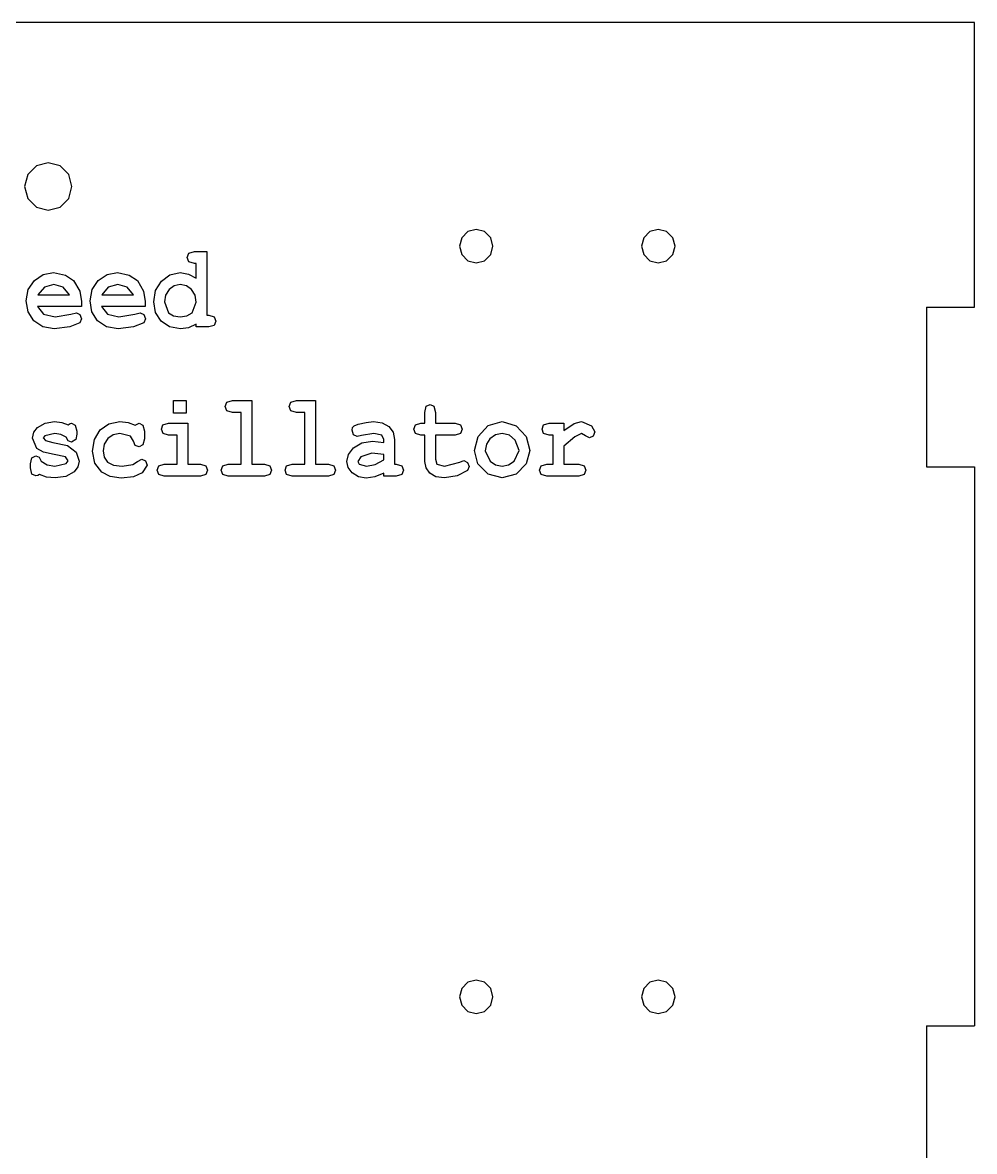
# Model space of a CAD drawing. Extents: x -1 to 139, y 154 to 298.
# Drawn here: x 56.5 to 116.1, y 226.2 to 296.9 of the extents above; entities that cross this region are included whole.
import ezdxf

# ---------------------------------------------------------------- set-up
doc = ezdxf.new("R2010")
doc.units = 0

msp = doc.modelspace()

# ---------------------------------------------------------------- linework, layer by layer
at = {"layer": 'Layer 1'}
for p, q in [((66.841963, 282.159277), (66.942907, 282.429001)), ((66.942907, 281.889554), (66.841963, 282.159277)), ((66.942907, 282.429001), (67.288067, 282.534703)), ((67.288067, 282.534703), (68.069561, 282.534703)), ((68.069561, 282.534703), (68.069561, 278.554458)), ((67.288067, 281.787496), (66.942907, 281.889554)), ((67.402035, 281.787496), (67.288067, 281.787496)), ((67.402035, 280.858043), (67.402035, 281.787496)), ((56.877092, 280.153664), (57.265396, 280.719536)), ((57.265396, 280.719536), (57.825468, 281.091317)), ((57.825468, 281.091317), (58.46369, 281.215245)), ((58.46369, 281.215245), (59.209365, 281.054868)), ((59.209365, 281.054868), (59.717336, 280.708602)), ((59.717336, 280.708602), (60.104827, 280.041582)), ((60.878996, 280.153664), (61.267302, 280.719536)), ((61.267302, 280.719536), (61.827372, 281.091317)), ((61.827372, 281.091317), (62.465593, 281.215245)), ((62.465593, 281.215245), (63.211268, 281.054868)), ((63.211268, 281.054868), (63.719242, 280.708602)), ((63.719242, 280.708602), (64.106733, 280.041582)), ((64.85892, 280.088055), (65.220362, 280.679442)), ((65.220362, 280.679442), (65.755197, 281.081294)), ((65.755197, 281.081294), (66.395862, 281.215245)), ((66.395862, 281.215245), (66.907089, 281.124122)), ((66.907089, 281.124122), (67.402035, 280.858043)), ((56.747657, 279.440172), (56.877092, 280.153664)), ((57.89385, 280.307661), (57.490076, 279.830177)), ((58.47997, 280.468037), (57.89385, 280.307661)), ((59.069346, 280.307661), (58.47997, 280.468037)), ((59.469864, 279.830177), (59.069346, 280.307661)), ((60.104827, 280.041582), (60.209027, 279.400078)), ((60.74956, 279.440172), (60.878996, 280.153664)), ((61.895753, 280.307661), (61.491982, 279.830177)), ((62.481873, 280.468037), (61.895753, 280.307661)), ((63.071252, 280.307661), (62.481873, 280.468037)), ((63.471767, 279.830177), (63.071252, 280.307661)), ((64.106733, 280.041582), (64.210933, 279.400078)), ((64.73844, 279.385498), (64.85892, 280.088055)), ((65.695771, 280.147285), (65.478419, 279.793728)), ((66.017324, 280.387849), (65.695771, 280.147285)), ((66.402374, 280.468037), (66.017324, 280.387849)), ((66.789864, 280.387849), (66.402374, 280.468037)), ((67.11223, 280.147285), (66.789864, 280.387849)), ((67.329584, 279.790995), (67.11223, 280.147285)), ((56.867323, 278.758573), (56.747657, 279.440172)), ((57.490076, 279.830177), (59.469864, 279.830177)), ((60.209027, 279.400078), (60.209027, 279.08297)), ((60.869227, 278.758573), (60.74956, 279.440172)), ((61.491982, 279.830177), (63.471767, 279.830177)), ((64.210933, 279.400078), (64.210933, 279.08297)), ((64.853222, 278.71939), (64.73844, 279.385498)), ((65.478419, 279.793728), (65.405968, 279.374563)), ((65.405968, 279.374563), (65.666467, 278.696609)), ((67.138281, 278.696609), (67.402035, 279.363628)), ((67.402035, 279.363628), (67.329584, 279.790995)), ((67.402035, 279.363628), (67.402035, 279.363628)), ((57.226322, 278.193611), (56.867323, 278.758573)), ((60.209027, 279.08297), (57.47054, 279.08297)), ((57.47054, 279.08297), (57.838492, 278.612776)), ((57.838492, 278.612776), (58.558119, 278.434176)), ((58.558119, 278.434176), (59.544757, 278.612776)), ((59.544757, 278.612776), (59.896429, 278.685675)), ((59.896429, 278.685675), (60.121109, 278.579972)), ((60.121109, 278.579972), (60.212283, 278.313894)), ((61.228227, 278.193611), (60.869227, 278.758573)), ((64.210933, 279.08297), (61.472443, 279.08297)), ((61.472443, 279.08297), (61.840398, 278.612776)), ((61.840398, 278.612776), (62.560023, 278.434176)), ((62.560023, 278.434176), (63.54666, 278.612776)), ((63.54666, 278.612776), (63.898333, 278.685675)), ((63.898333, 278.685675), (64.123013, 278.579972)), ((64.123013, 278.579972), (64.214189, 278.313894)), ((65.197568, 278.171742), (64.853222, 278.71939)), ((65.666467, 278.696609), (65.980691, 278.499784)), ((65.980691, 278.499784), (66.402374, 278.434176)), ((66.402374, 278.434176), (66.822426, 278.499784)), ((66.822426, 278.499784), (67.138281, 278.696609)), ((68.069561, 278.554458), (68.183529, 278.554458)), ((68.183529, 278.554458), (68.525433, 278.448755)), ((57.788022, 277.813629), (57.226322, 278.193611)), ((58.509277, 277.686968), (57.788022, 277.813629)), ((59.479632, 277.80725), (58.509277, 277.686968)), ((60.114597, 278.066039), (59.479632, 277.80725)), ((60.212283, 278.313894), (60.114597, 278.066039)), ((61.789926, 277.813629), (61.228227, 278.193611)), ((62.51118, 277.686968), (61.789926, 277.813629)), ((63.481538, 277.80725), (62.51118, 277.686968)), ((64.116501, 278.066039), (63.481538, 277.80725)), ((64.214189, 278.313894), (64.116501, 278.066039)), ((65.729961, 277.808162), (65.197568, 278.171742)), ((66.408886, 277.686968), (65.729961, 277.808162)), ((67.402035, 277.989496), (66.923369, 277.763511)), ((67.402035, 277.80725), (67.402035, 277.989496)), ((68.183529, 277.80725), (67.402035, 277.80725)), ((68.525433, 277.909308), (68.183529, 277.80725)), ((68.525433, 278.448755), (68.629633, 278.179032)), ((68.629633, 278.179032), (68.525433, 277.909308)), ((66.923369, 277.763511), (66.408886, 277.686968)), ((65.98232, 272.412779), (65.98232, 273.203725)), ((65.98232, 273.203725), (66.77684, 273.203725)), ((66.77684, 273.203725), (66.77684, 272.412779)), ((69.222266, 272.831943), (69.32321, 273.098022)), ((69.326466, 272.558575), (69.222266, 272.831943)), ((69.32321, 273.098022), (69.66837, 273.203725)), ((69.66837, 273.203725), (70.873173, 273.203725)), ((70.873173, 273.203725), (70.873173, 269.22348)), ((73.224171, 272.831943), (73.325113, 273.098022)), ((73.328371, 272.558575), (73.224171, 272.831943)), ((73.325113, 273.098022), (73.670273, 273.203725)), ((73.670273, 273.203725), (74.875079, 273.203725)), ((74.875079, 273.203725), (74.875079, 269.22348)), ((81.713157, 272.460163), (81.804332, 272.842879)), ((81.804332, 272.842879), (82.048549, 272.959516)), ((82.048549, 272.959516), (82.286253, 272.842879)), ((82.286253, 272.842879), (82.380685, 272.460163)), ((66.77684, 272.412779), (65.98232, 272.412779)), ((69.66837, 272.456518), (69.326466, 272.558575)), ((70.205647, 272.456518), (69.66837, 272.456518)), ((70.205647, 269.22348), (70.205647, 272.456518)), ((73.670273, 272.456518), (73.328371, 272.558575)), ((74.207551, 272.456518), (73.670273, 272.456518)), ((74.207551, 269.22348), (74.207551, 272.456518)), ((81.713157, 271.785854), (81.713157, 272.460163)), ((82.380685, 272.460163), (82.380685, 271.785854)), ((57.230392, 271.219992), (57.457514, 271.519786)), ((57.457514, 271.519786), (57.931295, 271.793155)), ((57.931295, 271.793155), (58.532069, 271.884277)), ((58.532069, 271.884277), (58.974917, 271.833249)), ((58.974917, 271.833249), (59.385202, 271.683807)), ((59.385202, 271.683807), (59.49917, 271.760351)), ((59.49917, 271.760351), (59.600112, 271.785866)), ((59.600112, 271.785866), (59.828048, 271.669229)), ((59.828048, 271.669229), (59.919224, 271.286513)), ((61.38127, 271.359399), (61.92913, 271.753049)), ((61.92913, 271.753049), (62.621892, 271.884266)), ((62.621892, 271.884266), (63.136375, 271.825948)), ((63.136375, 271.825948), (63.575967, 271.650992)), ((63.575967, 271.650992), (63.823439, 271.778564)), ((63.575967, 271.650992), (63.575967, 271.650992)), ((63.823439, 271.778564), (64.05789, 271.661927)), ((64.05789, 271.661927), (64.152319, 271.282856)), ((65.217106, 271.414073), (65.318048, 271.680151)), ((65.321306, 271.140704), (65.217106, 271.414073)), ((65.318048, 271.680151), (65.663208, 271.785854)), ((65.663208, 271.785854), (66.868014, 271.785854)), ((66.868014, 271.785854), (66.868014, 269.22348)), ((77.164208, 271.341174), (77.196768, 271.505195)), ((77.196768, 271.505195), (77.287944, 271.614543)), ((77.287944, 271.614543), (77.53216, 271.7166)), ((77.53216, 271.7166), (78.036875, 271.836882)), ((78.036875, 271.836882), (78.502518, 271.884266)), ((78.502518, 271.884266), (79.054448, 271.808634)), ((79.054448, 271.808634), (79.466361, 271.581739)), ((79.466361, 271.581739), (79.725231, 271.227271)), ((81.026092, 271.414073), (81.127036, 271.680151)), ((81.127036, 271.140704), (81.026092, 271.414073)), ((81.127036, 271.680151), (81.472196, 271.785854)), ((81.472196, 271.785854), (81.713157, 271.785854)), ((82.380685, 271.785854), (83.614795, 271.785854)), ((83.614795, 271.785854), (83.956699, 271.680151)), ((83.956699, 271.680151), (84.060899, 271.410428)), ((84.060899, 271.410428), (83.956699, 271.140704)), ((85.047534, 270.954814), (85.6825, 271.636412)), ((85.6825, 271.636412), (86.551913, 271.884266)), ((86.551913, 271.884266), (87.427839, 271.629122)), ((87.427839, 271.629122), (88.066058, 270.947524)), ((89.055952, 271.414073), (89.156896, 271.680152)), ((89.156896, 271.140704), (89.055952, 271.414073)), ((89.156896, 271.680152), (89.502056, 271.785854)), ((89.502056, 271.785854), (90.410542, 271.785854)), ((90.410542, 271.785854), (90.410542, 271.319305)), ((90.410542, 271.319305), (91.071558, 271.771274)), ((91.071558, 271.771274), (91.52743, 271.884267)), ((91.52743, 271.884267), (92.159137, 271.614543)), ((92.159137, 271.614543), (92.367535, 271.242762)), ((57.154684, 270.852767), (57.230392, 271.219992)), ((57.424951, 270.196683), (57.154684, 270.852767)), ((57.923154, 270.994907), (57.822212, 270.860046)), ((57.822212, 270.860046), (57.958973, 270.696024)), ((58.538581, 271.137059), (57.923154, 270.994907)), ((58.913048, 271.078741), (58.538581, 271.137059)), ((59.254952, 270.911075), (58.913048, 271.078741)), ((59.372176, 270.688747), (59.254952, 270.911087)), ((59.254952, 270.911087), (59.254952, 270.911075)), ((59.867123, 270.77258), (59.583832, 270.604914)), ((59.919224, 271.104267), (59.867123, 270.77258)), ((59.919224, 271.286513), (59.919224, 271.104267)), ((60.905859, 270.03994), (61.024712, 270.768923)), ((61.024712, 270.768923), (61.38127, 271.359399)), ((61.856678, 270.827241), (61.64421, 270.476419)), ((62.189628, 271.059605), (61.856678, 270.827241)), ((62.61538, 271.137059), (62.189628, 271.059605)), ((63.289418, 270.962103), (62.61538, 271.137059)), ((63.478279, 270.659575), (63.289418, 270.962103)), ((64.152319, 270.801727), (64.05789, 270.419011)), ((64.152319, 271.282856), (64.152319, 270.801727)), ((65.663208, 271.038646), (65.321306, 271.140704)), ((66.200486, 271.038646), (65.663208, 271.038646)), ((66.200486, 269.22348), (66.200486, 271.038646)), ((77.255381, 271.064161), (77.164208, 271.341174)), ((77.483317, 270.958458), (77.255381, 271.064161)), ((77.75684, 271.005842), (77.483317, 270.958458)), ((78.52531, 271.137059), (77.75684, 271.005842)), ((79.013745, 271.031357), (78.52531, 271.137059)), ((79.143993, 270.757988), (79.013745, 271.031357)), ((79.143993, 270.579387), (79.143993, 270.757988)), ((79.725231, 271.227271), (79.811521, 270.761633)), ((79.811521, 270.761633), (79.811521, 269.22348)), ((81.472196, 271.038646), (81.127036, 271.140704)), ((81.713157, 271.038646), (81.472196, 271.038646)), ((81.713157, 269.39479), (81.713157, 271.038646)), ((82.380685, 271.038646), (82.380685, 269.540587)), ((83.614795, 271.038646), (82.380685, 271.038646)), ((83.956699, 271.140704), (83.614795, 271.038646)), ((84.826112, 270.076389), (85.047534, 270.954814)), ((85.796468, 270.812662), (85.569346, 270.46275)), ((86.136744, 271.05596), (85.796468, 270.812662)), ((86.551913, 271.137059), (86.136744, 271.05596)), ((87.016739, 271.035002), (86.551913, 271.137059)), ((87.38225, 270.728829), (87.016739, 271.035002)), ((87.613442, 270.065455), (87.38225, 270.728829)), ((88.066058, 270.947524), (88.28097, 270.069099)), ((89.502056, 271.038647), (89.156896, 271.140704)), ((89.743016, 271.038647), (89.502056, 271.038647)), ((89.743016, 269.22348), (89.743016, 271.038647)), ((91.104118, 270.940234), (90.410542, 270.349758)), ((91.524172, 271.137059), (91.104118, 270.940234)), ((91.76839, 270.998553), (91.524172, 271.137059)), ((92.028889, 270.860046), (91.76839, 270.998553)), ((92.266593, 270.969393), (92.028889, 270.860046)), ((92.367535, 271.242762), (92.266593, 270.969393)), ((57.828723, 269.970698), (57.424951, 270.196683)), ((57.958973, 270.696024), (58.424615, 270.583032)), ((58.424615, 270.583032), (59.349384, 270.378917)), ((59.349384, 270.378917), (59.876891, 269.977977)), ((59.583832, 270.604914), (59.372176, 270.688747)), ((61.05239, 269.287265), (60.905859, 270.03994)), ((61.64421, 270.476419), (61.573387, 270.043585)), ((61.573387, 270.043585), (61.641768, 269.651757)), ((63.585735, 270.393497), (63.478279, 270.659575)), ((63.816927, 270.306019), (63.585735, 270.393497)), ((64.05789, 270.419011), (63.816927, 270.306019)), ((76.938713, 269.829446), (77.258637, 270.2477)), ((77.258637, 270.2477), (77.769865, 270.551139)), ((77.769865, 270.551139), (78.443904, 270.652286)), ((78.443904, 270.652286), (79.143993, 270.579387)), ((85.044278, 269.230769), (84.826112, 270.076389)), ((85.569346, 270.46275), (85.493638, 270.06181)), ((85.493638, 270.06181), (85.799724, 269.405726)), ((87.307356, 269.405726), (87.613442, 270.065455)), ((87.613442, 270.065455), (87.613442, 270.065455)), ((88.28097, 270.069099), (88.066058, 269.234414)), ((88.28097, 270.069099), (88.28097, 270.069099)), ((90.410542, 270.349758), (90.410542, 269.22348)), ((57.024436, 269.230781), (57.11561, 269.613496)), ((57.11561, 269.613496), (57.359828, 269.730134)), ((57.359828, 269.730134), (57.561714, 269.65359)), ((57.561714, 269.65359), (57.688706, 269.398447)), ((57.688706, 269.398447), (58.056661, 269.176107)), ((58.499506, 269.832191), (57.828723, 269.970698)), ((59.212621, 269.671815), (58.499506, 269.832191)), ((59.385202, 269.431251), (59.212621, 269.671815)), ((59.26472, 269.263585), (59.385202, 269.431251)), ((59.876891, 269.977977), (60.062496, 269.41666)), ((60.062496, 269.41666), (59.983533, 269.048524)), ((61.641768, 269.651757), (61.84691, 269.351052)), ((61.84691, 269.351052), (62.210794, 269.162427)), ((63.435948, 269.19432), (63.732266, 269.391146)), ((63.732266, 269.391146), (63.986252, 269.533297)), ((63.986252, 269.533297), (64.220701, 269.420305)), ((64.220701, 269.420305), (64.321642, 269.154226)), ((76.832072, 269.376566), (76.938713, 269.829446)), ((76.91592, 269.006607), (76.832072, 269.376566)), ((77.704741, 269.679094), (77.522392, 269.391146)), ((77.522392, 269.391146), (77.610309, 269.219835)), ((78.40483, 269.901433), (77.704741, 269.679094)), ((79.143993, 269.813956), (78.40483, 269.901433)), ((78.600203, 269.205255), (79.143993, 269.493203)), ((79.143993, 269.493203), (79.143993, 269.813956)), ((81.790492, 268.991117), (81.713157, 269.39479)), ((82.380685, 269.540587), (82.468602, 269.22348)), ((82.957037, 269.103197), (83.901342, 269.347407)), ((83.901342, 269.347407), (84.16184, 269.442174)), ((84.16184, 269.442174), (84.38652, 269.332827)), ((84.38652, 269.332827), (84.484208, 269.066748)), ((85.799724, 269.405726), (86.140814, 269.17883)), ((86.965453, 269.17883), (87.307356, 269.405726)), ((57.024436, 268.979281), (57.024436, 269.230781)), ((57.11561, 268.59292), (57.024436, 268.979281)), ((57.36634, 268.47993), (57.11561, 268.59292)), ((58.056661, 269.176107), (58.551607, 269.103209)), ((58.551607, 269.103209), (59.26472, 269.263585)), ((59.746643, 268.745997), (59.22646, 268.453492)), ((59.983533, 269.048524), (59.746643, 268.745997)), ((61.491982, 268.713192), (61.05239, 269.287265)), ((62.01135, 268.442558), (61.491982, 268.713192)), ((62.210794, 269.162427), (62.755399, 269.099552)), ((62.755399, 269.099552), (63.435948, 269.19432)), ((64.018815, 268.684031), (63.465256, 268.435268)), ((64.321642, 269.154226), (64.018815, 268.684031)), ((64.953352, 268.851698), (65.054296, 269.117777)), ((65.054296, 268.57833), (64.953352, 268.851698)), ((65.054296, 269.117777), (65.399456, 269.22348)), ((65.399456, 269.22348), (66.200486, 269.22348)), ((66.868014, 269.22348), (67.669046, 269.22348)), ((67.669046, 269.22348), (68.01095, 269.117777)), ((68.01095, 269.117777), (68.115148, 268.848053)), ((68.115148, 268.848053), (68.01095, 268.57833)), ((68.958511, 268.851698), (69.059455, 269.117777)), ((69.059455, 268.57833), (68.958511, 268.851698)), ((69.059455, 269.117777), (69.404615, 269.22348)), ((69.404615, 269.22348), (70.205647, 269.22348)), ((70.873173, 269.22348), (71.674205, 269.22348)), ((71.674205, 269.22348), (72.01611, 269.117777)), ((72.01611, 269.117777), (72.12031, 268.848053)), ((72.12031, 268.848053), (72.01611, 268.57833)), ((72.960417, 268.851698), (73.061361, 269.117777)), ((73.061361, 268.57833), (72.960417, 268.851698)), ((73.061361, 269.117777), (73.406521, 269.22348)), ((73.406521, 269.22348), (74.207551, 269.22348)), ((74.875079, 269.22348), (75.676111, 269.22348)), ((75.676111, 269.22348), (76.018015, 269.117777)), ((76.018015, 269.117777), (76.122213, 268.848053)), ((76.122213, 268.848053), (76.018015, 268.57833)), ((77.167464, 268.669453), (76.91592, 269.006607)), ((77.553325, 268.431623), (77.167464, 268.669453)), ((77.610309, 269.219835), (78.056414, 269.099552)), ((78.056414, 269.099552), (78.600203, 269.205255)), ((79.143993, 268.651229), (78.590435, 268.428887)), ((79.143993, 268.476271), (79.143993, 268.651229)), ((79.811521, 269.22348), (79.925489, 269.22348)), ((79.925489, 269.22348), (80.267393, 269.117777)), ((80.267393, 269.117777), (80.371591, 268.848053)), ((80.371591, 268.848053), (80.267393, 268.57833)), ((82.022498, 268.654874), (81.790492, 268.991117)), ((82.412433, 268.430712), (82.022498, 268.654874)), ((82.468602, 269.22348), (82.957037, 269.103197)), ((84.380008, 268.815248), (83.748299, 268.498142)), ((84.484208, 269.066748), (84.380008, 268.815248)), ((85.679244, 268.589264), (85.044278, 269.230769)), ((86.551913, 268.355991), (85.679244, 268.589264)), ((86.140814, 269.17883), (86.551913, 269.103198)), ((86.551913, 269.103198), (86.965453, 269.17883)), ((87.431095, 268.592909), (86.551913, 268.355991)), ((88.066058, 269.234414), (87.431095, 268.592909)), ((88.899653, 268.851698), (89.000597, 269.117777)), ((89.000597, 268.578331), (88.899653, 268.851698)), ((89.000597, 269.117777), (89.345757, 269.22348)), ((89.345757, 269.22348), (89.743016, 269.22348)), ((90.410542, 269.22348), (91.361361, 269.22348)), ((91.361361, 269.22348), (91.703265, 269.117777)), ((91.703265, 269.117777), (91.807465, 268.848053)), ((91.807465, 268.848053), (91.703265, 268.578331)), ((57.480308, 268.505431), (57.36634, 268.47993)), ((57.584508, 268.57833), (57.480308, 268.505431)), ((58.033866, 268.414309), (57.584508, 268.57833)), ((58.571143, 268.355991), (58.033866, 268.414309)), ((59.22646, 268.453492), (58.571143, 268.355991)), ((62.703297, 268.352346), (62.01135, 268.442558)), ((63.465256, 268.435268), (62.703297, 268.352346)), ((65.399456, 268.476271), (65.054296, 268.57833)), ((67.669046, 268.476271), (65.399456, 268.476271)), ((68.01095, 268.57833), (67.669046, 268.476271)), ((69.404615, 268.476271), (69.059455, 268.57833)), ((71.674205, 268.476271), (69.404615, 268.476271)), ((72.01611, 268.57833), (71.674205, 268.476271)), ((73.406521, 268.476271), (73.061361, 268.57833)), ((75.676111, 268.476271), (73.406521, 268.476271)), ((76.018015, 268.57833), (75.676111, 268.476271)), ((78.040131, 268.352346), (77.553325, 268.431623)), ((78.590435, 268.428887), (78.040131, 268.352346)), ((79.925489, 268.476271), (79.143993, 268.476271)), ((80.267393, 268.57833), (79.925489, 268.476271)), ((82.957037, 268.355991), (82.412433, 268.430712)), ((83.748299, 268.498142), (82.957037, 268.355991)), ((89.345757, 268.476271), (89.000597, 268.578331)), ((91.361361, 268.476271), (89.345757, 268.476271)), ((91.703265, 268.578331), (91.361361, 268.476271))]:
    msp.add_line(p, q, dxfattribs=at)
at = {"layer": 'VISIBLE'}
for p, q in [((116.132358, 296.867708), (0.132292, 296.867708)), ((116.132358, 279.052012), (116.132358, 296.867708)), ((57.389376, 287.890238), (56.845499, 287.346361)), ((58.132325, 288.08931), (57.389376, 287.890238)), ((58.875274, 287.890238), (58.132325, 288.08931)), ((59.41915, 287.346361), (58.875274, 287.890238)), ((56.845499, 287.346361), (56.646427, 286.603412)), ((59.618223, 286.603412), (59.41915, 287.346361)), ((56.646427, 286.603412), (56.845499, 285.860463)), ((59.41915, 285.860463), (59.618223, 286.603412)), ((59.618223, 286.603412), (59.618223, 286.603412)), ((56.845499, 285.860463), (57.389376, 285.316587)), ((58.875274, 285.316587), (59.41915, 285.860463)), ((57.389376, 285.316587), (58.132325, 285.117514)), ((58.132325, 285.117514), (58.875274, 285.316587)), ((84.40729, 283.777117), (84.022964, 283.392791)), ((84.93229, 283.91779), (84.40729, 283.777117)), ((85.457289, 283.777117), (84.93229, 283.91779)), ((85.841616, 283.392791), (85.457289, 283.777117)), ((95.807278, 283.777117), (95.422951, 283.392791)), ((96.332277, 283.91779), (95.807278, 283.777117)), ((96.857277, 283.777117), (96.332277, 283.91779)), ((97.241603, 283.392791), (96.857277, 283.777117)), ((84.022964, 283.392791), (83.882291, 282.867791)), ((83.882291, 282.867791), (84.022964, 282.342792)), ((85.982289, 282.867791), (85.841616, 283.392791)), ((85.841616, 282.342792), (85.982289, 282.867791)), ((85.982289, 282.867791), (85.982289, 282.867791)), ((95.422951, 283.392791), (95.282278, 282.867791)), ((95.282278, 282.867791), (95.422951, 282.342792)), ((97.382276, 282.867791), (97.241603, 283.392791)), ((97.241603, 282.342792), (97.382276, 282.867791)), ((97.382276, 282.867791), (97.382276, 282.867791)), ((84.022964, 282.342792), (84.40729, 281.958465)), ((85.457289, 281.958465), (85.841616, 282.342792)), ((95.422951, 282.342792), (95.807278, 281.958465)), ((96.857277, 281.958465), (97.241603, 282.342792)), ((84.40729, 281.958465), (84.93229, 281.817792)), ((84.93229, 281.817792), (85.457289, 281.958465)), ((95.807278, 281.958465), (96.332277, 281.817792)), ((96.332277, 281.817792), (96.857277, 281.958465)), ((113.132251, 279.052012), (113.132251, 269.051833)), ((113.132251, 279.052012), (116.132358, 279.052012)), ((113.132251, 269.051833), (116.132358, 269.051833)), ((116.132358, 269.051833), (116.132358, 234.052)), ((84.40729, 236.777178), (84.022964, 236.392851)), ((84.93229, 236.917851), (84.40729, 236.777178)), ((85.457289, 236.777178), (84.93229, 236.917851)), ((85.841616, 236.392851), (85.457289, 236.777178)), ((95.807278, 236.777178), (95.422951, 236.392851)), ((96.332277, 236.917851), (95.807278, 236.777178)), ((96.857277, 236.777178), (96.332277, 236.917851)), ((97.241603, 236.392851), (96.857277, 236.777178)), ((84.022964, 236.392851), (83.882291, 235.867852)), ((85.982289, 235.867852), (85.841616, 236.392851)), ((95.422951, 236.392851), (95.282278, 235.867852)), ((97.382276, 235.867852), (97.241603, 236.392851)), ((83.882291, 235.867852), (84.022964, 235.342852)), ((85.841616, 235.342852), (85.982289, 235.867852)), ((85.982289, 235.867852), (85.982289, 235.867852)), ((95.282278, 235.867852), (95.422951, 235.342852)), ((97.241603, 235.342852), (97.382276, 235.867852)), ((97.382276, 235.867852), (97.382276, 235.867852)), ((84.022964, 235.342852), (84.40729, 234.958526)), ((84.40729, 234.958526), (84.93229, 234.817853)), ((84.93229, 234.817853), (85.457289, 234.958526)), ((85.457289, 234.958526), (85.841616, 235.342852)), ((95.422951, 235.342852), (95.807278, 234.958526)), ((95.807278, 234.958526), (96.332277, 234.817853)), ((96.332277, 234.817853), (96.857277, 234.958526)), ((96.857277, 234.958526), (97.241603, 235.342852)), ((113.132251, 234.052), (113.132251, 224.052086)), ((113.132251, 234.052), (116.132358, 234.052))]:
    msp.add_line(p, q, dxfattribs=at)

doc.saveas('drawing.dxf')
